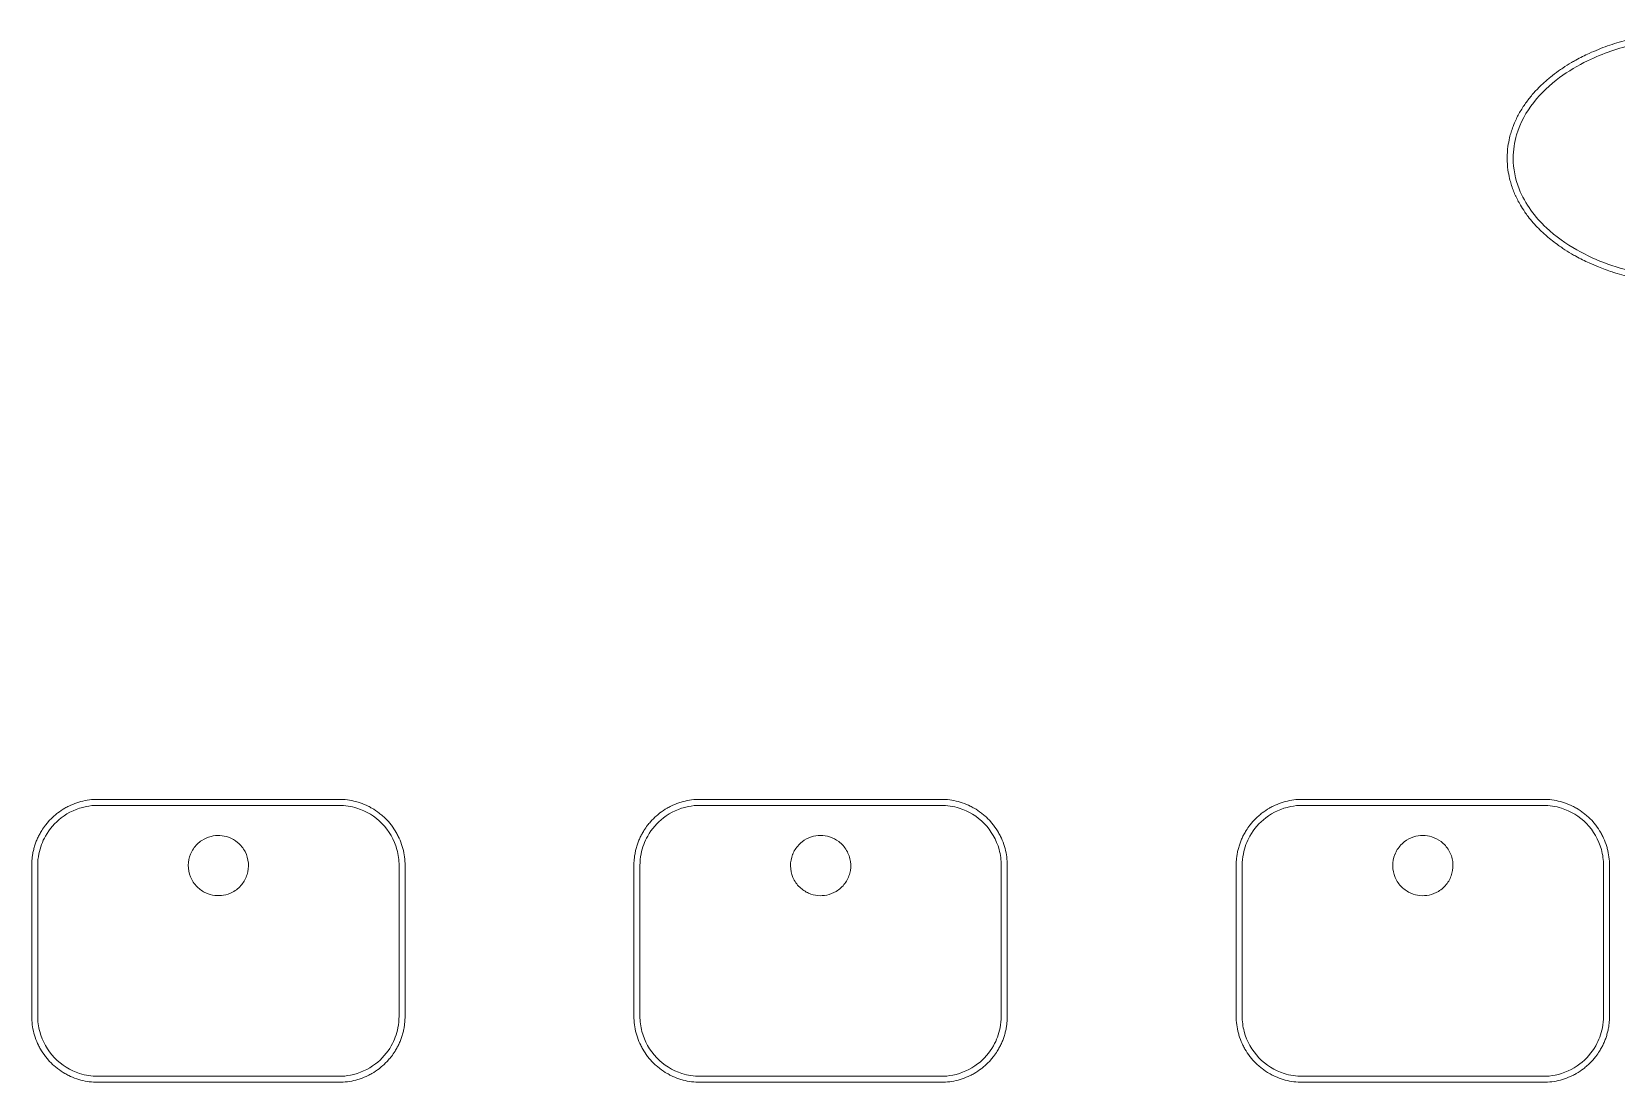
# Model space of a CAD drawing. Header units: millimetres. Extents: x 20 to 1660, y 4 to 1168.
# Drawn here: x 256.2 to 308.8, y 557.7 to 592.6 of the extents above; entities that cross this region are included whole.
import ezdxf

# ---------------------------------------------------------------- set-up
doc = ezdxf.new("R2010")
doc.units = ezdxf.units.MM
doc.header["$LTSCALE"] = 4
doc.layers.add('Visible Edges(A H Standard)', color=7, linetype='Continuous', lineweight=18)

msp = doc.modelspace()

# ---------------------------------------------------------------- linework, layer by layer
at = {"layer": 'Visible Edges(A H Standard)'}
for p, q in [((258.376, 567.055), (266.376, 567.055)), ((278.376, 567.055), (286.376, 567.055)), ((298.376, 567.055), (306.376, 567.055)), ((256.176, 559.855), (256.176, 564.855)), ((268.576, 564.855), (268.576, 559.855)), ((276.176, 559.855), (276.176, 564.855)), ((288.576, 564.855), (288.576, 559.855)), ((296.176, 559.855), (296.176, 564.855)), ((308.576, 564.855), (308.576, 559.855)), ((266.376, 557.655), (258.376, 557.655)), ((286.376, 557.655), (278.376, 557.655)), ((306.376, 557.655), (298.376, 557.655))]:
    msp.add_line(p, q, dxfattribs=at)
for points, knots in [([(305.176, 588.355), (305.176, 588.486), (305.193, 588.715), (305.241, 588.971), (305.289, 589.16), (305.327, 589.282), (305.392, 589.461), (305.466, 589.635), (305.595, 589.884), (305.725, 590.093), (305.904, 590.339), (306.057, 590.522), (306.262, 590.737), (306.433, 590.898), (306.654, 591.084), (306.836, 591.222), (307.068, 591.382), (307.259, 591.501), (307.551, 591.667), (307.85, 591.817), (308.305, 592.012), (308.718, 592.157), (309.241, 592.304), (309.663, 592.397), (310.143, 592.474), (310.464, 592.511), (310.785, 592.537), (311, 592.548), (311.321, 592.556), (311.642, 592.554), (312.125, 592.529), (312.554, 592.483), (313.033, 592.406), (313.35, 592.339), (313.665, 592.261), (313.873, 592.202), (314.185, 592.104), (314.495, 591.992), (314.901, 591.818), (315.199, 591.669), (315.49, 591.503), (315.68, 591.385), (315.913, 591.225), (316.096, 591.086), (316.295, 590.919), (316.424, 590.8), (316.549, 590.677), (316.63, 590.591), (316.749, 590.458), (316.864, 590.318), (317.025, 590.097), (317.155, 589.888), (317.277, 589.653), (317.34, 589.509), (317.386, 589.391), (317.408, 589.332), (317.433, 589.256), (317.452, 589.195), (317.474, 589.117), (317.49, 589.054), (317.519, 588.928), (317.548, 588.767), (317.577, 588.49), (317.578, 588.226), (317.545, 587.899), (317.492, 587.645), (317.398, 587.34), (317.301, 587.106), (317.172, 586.855), (317.076, 586.695), (316.982, 586.554), (316.928, 586.48), (316.873, 586.406), (316.836, 586.359), (316.779, 586.288), (316.721, 586.22), (316.632, 586.12), (316.55, 586.034), (316.426, 585.91), (316.297, 585.791), (316.098, 585.624), (315.916, 585.487), (315.682, 585.326), (315.491, 585.207), (315.247, 585.068), (315.049, 584.965), (314.798, 584.847), (314.595, 584.761), (314.34, 584.662), (314.135, 584.59), (313.876, 584.508), (313.667, 584.449), (313.351, 584.369), (313.033, 584.303), (312.607, 584.234), (312.286, 584.198), (311.966, 584.172), (311.752, 584.161), (311.43, 584.153), (311.108, 584.155), (310.624, 584.181), (310.196, 584.226), (309.718, 584.304), (309.401, 584.37), (309.086, 584.449), (308.877, 584.508), (308.564, 584.606), (308.255, 584.718), (307.85, 584.892), (307.553, 585.041), (307.262, 585.206), (307.071, 585.325), (306.79, 585.519), (306.518, 585.731), (306.178, 586.05), (305.941, 586.32), (305.744, 586.589), (305.645, 586.744), (305.554, 586.905), (305.496, 587.016), (305.431, 587.158), (305.382, 587.274), (305.328, 587.425), (305.29, 587.548), (305.242, 587.737), (305.193, 587.993), (305.176, 588.223), (305.176, 588.355)], [-2.867265, -2.867265, -2.867265, -2.867265, -2.837398, -2.814997, -2.80753, -2.792597, -2.78513, -2.762729, -2.747796, -2.717928, -2.702995, -2.673127, -2.658194, -2.628326, -2.613393, -2.583525, -2.568592, -2.538724, -2.523791, -2.478989, -2.449122, -2.389387, -2.35952, -2.299785, -2.269918, -2.225117, -2.210183, -2.180316, -2.165382, -2.120581, -2.090714, -2.030979, -2.001112, -1.956311, -1.941377, -1.91151, -1.896576, -1.851775, -1.821908, -1.777107, -1.762173, -1.732306, -1.717372, -1.687505, -1.672571, -1.650171, -1.642704, -1.62777, -1.620303, -1.597903, -1.582969, -1.553102, -1.538168, -1.519501, -1.515768, -1.508301, -1.504567, -1.497101, -1.493367, -1.4859, -1.482167, -1.4635, -1.448566, -1.418699, -1.403765, -1.373898, -1.358964, -1.329097, -1.314163, -1.291763, -1.284296, -1.273096, -1.269362, -1.261895, -1.258162, -1.246962, -1.239495, -1.224561, -1.217094, -1.194694, -1.17976, -1.149893, -1.134959, -1.105092, -1.090158, -1.060291, -1.045357, -1.01549, -1.000556, -0.970689, -0.955755, -0.925888, -0.910954, -0.866153, -0.836286, -0.791485, -0.776551, -0.746684, -0.73175, -0.686949, -0.657082, -0.597347, -0.56748, -0.522679, -0.507745, -0.477877, -0.462944, -0.418143, -0.388275, -0.343474, -0.328541, -0.298673, -0.28374, -0.238939, -0.209071, -0.16427, -0.149337, -0.126936, -0.119469, -0.104536, -0.097069, -0.082135, -0.074668, -0.059735, -0.052268, -0.029867, 0, 0, 0, 0]), ([(305.376, 588.355), (305.376, 588.005), (305.449, 587.652), (305.775, 586.828), (306.105, 586.395), (306.788, 585.752), (307.133, 585.509), (308.153, 584.931), (308.878, 584.683), (310.397, 584.37), (311.212, 584.32), (312.787, 584.432), (313.563, 584.588), (314.766, 585.035), (315.226, 585.26), (316.002, 585.785), (316.332, 586.066), (316.99, 586.853), (317.28, 587.411), (317.404, 588.411), (317.363, 588.815), (317.08, 589.707), (316.769, 590.163), (316.153, 590.795), (315.87, 591.019), (314.958, 591.615), (314.27, 591.894), (312.803, 592.279), (311.999, 592.368), (310.61, 592.342), (310.009, 592.271), (308.885, 592.013), (308.356, 591.836), (307.524, 591.433), (307.209, 591.247), (306.603, 590.798), (306.307, 590.524), (305.812, 589.892), (305.61, 589.532), (305.417, 588.884), (305.376, 588.618), (305.376, 588.355)], [-2.867265, -2.867265, -2.867265, -2.867265, -2.781557, -2.781557, -2.644013, -2.644013, -2.530493, -2.530493, -2.319081, -2.319081, -2.089885, -2.089885, -1.86888, -1.86888, -1.728732, -1.728732, -1.612571, -1.612571, -1.460822, -1.460822, -1.365172, -1.365172, -1.227222, -1.227222, -1.130687, -1.130687, -0.927243, -0.927243, -0.700798, -0.700798, -0.530637, -0.530637, -0.374459, -0.374459, -0.274269, -0.274269, -0.168408, -0.168408, -0.064772, -0.064772, 0, 0, 0, 0]), ([(256.176, 564.855), (256.176, 564.902), (256.179, 564.998), (256.191, 565.117), (256.209, 565.236), (256.228, 565.331), (256.257, 565.448), (256.285, 565.54), (256.325, 565.652), (256.362, 565.741), (256.413, 565.85), (256.459, 565.935), (256.533, 566.059), (256.615, 566.177), (256.753, 566.344), (256.889, 566.481), (257.076, 566.633), (257.236, 566.74), (257.449, 566.853), (257.626, 566.926), (257.855, 566.996), (258.09, 567.042), (258.281, 567.055), (258.376, 567.055)], [-0.234733, -0.234733, -0.234733, -0.234733, -0.2249525, -0.2151719, -0.2102817, -0.2005011, -0.1956109, -0.1858303, -0.18094, -0.1711595, -0.1662692, -0.1564887, -0.1515984, -0.1369276, -0.1271471, -0.107586, -0.0978054, -0.0782443, -0.0684638, -0.0489027, -0.0391222, -0.0195611, 0, 0, 0, 0]), ([(258.376, 566.855), (258.244, 566.855), (258.111, 566.841), (257.685, 566.755), (257.401, 566.627), (256.946, 566.278), (256.766, 566.071), (256.53, 565.653), (256.457, 565.454), (256.389, 565.117), (256.376, 564.985), (256.376, 564.855)], [0, 0, 0, 0, 0.0299312, 0.0299312, 0.0979298, 0.0979298, 0.1580428, 0.1580428, 0.2052368, 0.2052368, 0.234733, 0.234733, 0.234733, 0.234733]), ([(266.376, 566.855), (265.048, 566.855), (263.712, 566.855), (261.04, 566.855), (259.705, 566.855), (258.376, 566.855)], [0, 0, 0, 0, 0.4, 0.4, 0.8, 0.8, 0.8, 0.8]), ([(266.376, 567.055), (266.472, 567.055), (266.663, 567.042), (266.899, 566.995), (267.129, 566.926), (267.306, 566.852), (267.518, 566.739), (267.678, 566.632), (267.865, 566.48), (268.002, 566.342), (268.155, 566.156), (268.261, 565.995), (268.374, 565.783), (268.448, 565.606), (268.517, 565.377), (268.564, 565.141), (268.576, 564.95), (268.576, 564.855)], [-0.2348707, -0.2348707, -0.2348707, -0.2348707, -0.2152981, -0.1957255, -0.1859393, -0.1663667, -0.1565804, -0.1370079, -0.1272216, -0.1076491, -0.0978628, -0.0782902, -0.0685039, -0.0489314, -0.0391451, -0.0195726, 0, 0, 0, 0]), ([(268.376, 564.855), (268.376, 565.033), (268.352, 565.213), (268.216, 565.708), (268.044, 566.01), (267.577, 566.487), (267.289, 566.664), (266.785, 566.823), (266.579, 566.855), (266.376, 566.855)], [0, 0, 0, 0, 0.0402989, 0.0402989, 0.1156852, 0.1156852, 0.1890301, 0.1890301, 0.2348707, 0.2348707, 0.2348707, 0.2348707]), ([(276.176, 564.855), (276.176, 564.902), (276.179, 564.998), (276.191, 565.117), (276.209, 565.236), (276.228, 565.331), (276.257, 565.448), (276.285, 565.54), (276.325, 565.652), (276.362, 565.741), (276.413, 565.85), (276.459, 565.935), (276.533, 566.059), (276.615, 566.177), (276.753, 566.344), (276.889, 566.481), (277.076, 566.633), (277.236, 566.74), (277.449, 566.853), (277.626, 566.926), (277.855, 566.996), (278.09, 567.042), (278.281, 567.055), (278.376, 567.055)], [-0.234733, -0.234733, -0.234733, -0.234733, -0.2249525, -0.2151719, -0.2102817, -0.2005011, -0.1956109, -0.1858303, -0.18094, -0.1711595, -0.1662692, -0.1564887, -0.1515984, -0.1369276, -0.1271471, -0.107586, -0.0978054, -0.0782443, -0.0684638, -0.0489027, -0.0391222, -0.0195611, 0, 0, 0, 0]), ([(278.376, 566.855), (278.244, 566.855), (278.111, 566.841), (277.685, 566.755), (277.401, 566.627), (276.946, 566.278), (276.766, 566.071), (276.53, 565.653), (276.457, 565.454), (276.389, 565.117), (276.376, 564.985), (276.376, 564.855)], [0, 0, 0, 0, 0.0299312, 0.0299312, 0.0979298, 0.0979298, 0.1580428, 0.1580428, 0.2052368, 0.2052368, 0.234733, 0.234733, 0.234733, 0.234733]), ([(286.376, 566.855), (285.048, 566.855), (283.712, 566.855), (281.04, 566.855), (279.705, 566.855), (278.376, 566.855)], [0, 0, 0, 0, 0.4, 0.4, 0.8, 0.8, 0.8, 0.8]), ([(286.376, 567.055), (286.472, 567.055), (286.663, 567.042), (286.899, 566.995), (287.129, 566.926), (287.306, 566.852), (287.518, 566.739), (287.678, 566.632), (287.865, 566.48), (288.002, 566.342), (288.155, 566.156), (288.261, 565.995), (288.374, 565.783), (288.448, 565.606), (288.517, 565.377), (288.564, 565.141), (288.576, 564.95), (288.576, 564.855)], [-0.2348707, -0.2348707, -0.2348707, -0.2348707, -0.2152981, -0.1957255, -0.1859393, -0.1663667, -0.1565804, -0.1370079, -0.1272216, -0.1076491, -0.0978628, -0.0782902, -0.0685039, -0.0489314, -0.0391451, -0.0195726, 0, 0, 0, 0]), ([(288.376, 564.855), (288.376, 565.033), (288.352, 565.213), (288.216, 565.708), (288.044, 566.01), (287.577, 566.487), (287.289, 566.664), (286.785, 566.823), (286.579, 566.855), (286.376, 566.855)], [0, 0, 0, 0, 0.0402989, 0.0402989, 0.1156852, 0.1156852, 0.1890301, 0.1890301, 0.2348707, 0.2348707, 0.2348707, 0.2348707]), ([(296.176, 564.855), (296.176, 564.902), (296.179, 564.998), (296.191, 565.117), (296.209, 565.236), (296.228, 565.331), (296.257, 565.448), (296.285, 565.54), (296.325, 565.652), (296.362, 565.741), (296.413, 565.85), (296.459, 565.935), (296.533, 566.059), (296.615, 566.177), (296.753, 566.344), (296.889, 566.481), (297.076, 566.633), (297.236, 566.74), (297.449, 566.853), (297.626, 566.926), (297.855, 566.996), (298.09, 567.042), (298.281, 567.055), (298.376, 567.055)], [-0.234733, -0.234733, -0.234733, -0.234733, -0.2249525, -0.2151719, -0.2102817, -0.2005011, -0.1956109, -0.1858303, -0.18094, -0.1711595, -0.1662692, -0.1564887, -0.1515984, -0.1369276, -0.1271471, -0.107586, -0.0978054, -0.0782443, -0.0684638, -0.0489027, -0.0391222, -0.0195611, 0, 0, 0, 0]), ([(298.376, 566.855), (298.244, 566.855), (298.111, 566.841), (297.685, 566.755), (297.401, 566.627), (296.946, 566.278), (296.766, 566.071), (296.53, 565.653), (296.457, 565.454), (296.389, 565.117), (296.376, 564.985), (296.376, 564.855)], [0, 0, 0, 0, 0.0299312, 0.0299312, 0.0979298, 0.0979298, 0.1580428, 0.1580428, 0.2052368, 0.2052368, 0.234733, 0.234733, 0.234733, 0.234733]), ([(306.376, 566.855), (305.048, 566.855), (303.712, 566.855), (301.04, 566.855), (299.705, 566.855), (298.376, 566.855)], [0, 0, 0, 0, 0.4, 0.4, 0.8, 0.8, 0.8, 0.8]), ([(306.376, 567.055), (306.472, 567.055), (306.663, 567.042), (306.899, 566.995), (307.129, 566.926), (307.306, 566.852), (307.518, 566.739), (307.678, 566.632), (307.865, 566.48), (308.002, 566.342), (308.155, 566.156), (308.261, 565.995), (308.374, 565.783), (308.448, 565.606), (308.517, 565.377), (308.564, 565.141), (308.576, 564.95), (308.576, 564.855)], [-0.2348707, -0.2348707, -0.2348707, -0.2348707, -0.2152981, -0.1957255, -0.1859393, -0.1663667, -0.1565804, -0.1370079, -0.1272216, -0.1076491, -0.0978628, -0.0782902, -0.0685039, -0.0489314, -0.0391451, -0.0195726, 0, 0, 0, 0]), ([(308.376, 564.855), (308.376, 565.033), (308.352, 565.213), (308.216, 565.708), (308.044, 566.01), (307.577, 566.487), (307.289, 566.664), (306.785, 566.823), (306.579, 566.855), (306.376, 566.855)], [0, 0, 0, 0, 0.0402989, 0.0402989, 0.1156852, 0.1156852, 0.1890301, 0.1890301, 0.2348707, 0.2348707, 0.2348707, 0.2348707]), ([(261.453, 565.238), (261.478, 565.299), (261.509, 565.357), (261.62, 565.522), (261.716, 565.617), (261.921, 565.752), (262.024, 565.797), (262.227, 565.848), (262.325, 565.858), (262.522, 565.849), (262.621, 565.829), (262.824, 565.756), (262.927, 565.698), (263.118, 565.538), (263.202, 565.434), (263.325, 565.198), (263.362, 565.068), (263.383, 564.806), (263.369, 564.677), (263.292, 564.434), (263.233, 564.323), (263.07, 564.122), (262.967, 564.037), (262.756, 563.923), (262.654, 563.888), (262.453, 563.853), (262.356, 563.85), (262.157, 563.873), (262.058, 563.901), (261.853, 563.994), (261.753, 564.063), (261.574, 564.243), (261.5, 564.354), (261.4, 564.6), (261.375, 564.731), (261.378, 564.992), (261.404, 565.119), (261.453, 565.238)], [-0.6311293, -0.6311293, -0.6311293, -0.6311293, -0.6112333, -0.6112333, -0.5711967, -0.5711967, -0.5376216, -0.5376216, -0.5082345, -0.5082345, -0.4783685, -0.4783685, -0.443216, -0.443216, -0.4034145, -0.4034145, -0.3631366, -0.3631366, -0.3243267, -0.3243267, -0.2867278, -0.2867278, -0.2467256, -0.2467256, -0.2147038, -0.2147038, -0.1855757, -0.1855757, -0.1547016, -0.1547016, -0.1183341, -0.1183341, -0.0785457, -0.0785457, -0.0385959, -0.0385959, 0, 0, 0, 0]), ([(281.453, 565.238), (281.467, 565.273), (281.484, 565.307), (281.567, 565.457), (281.655, 565.56), (281.853, 565.715), (281.959, 565.771), (282.169, 565.838), (282.271, 565.854), (282.476, 565.855), (282.577, 565.84), (282.784, 565.775), (282.887, 565.722), (283.085, 565.573), (283.173, 565.473), (283.307, 565.244), (283.35, 565.117), (283.385, 564.857), (283.377, 564.726), (283.312, 564.479), (283.257, 564.364), (283.104, 564.156), (283.005, 564.065), (282.795, 563.94), (282.691, 563.899), (282.483, 563.855), (282.382, 563.849), (282.177, 563.869), (282.075, 563.895), (281.868, 563.985), (281.767, 564.053), (281.586, 564.228), (281.51, 564.338), (281.405, 564.582), (281.377, 564.713), (281.375, 564.975), (281.399, 565.103), (281.446, 565.222), (281.448, 565.227), (281.451, 565.232), (281.453, 565.238)], [-0.6295153, -0.6295153, -0.6295153, -0.6295153, -0.6180081, -0.6180081, -0.5778644, -0.5778644, -0.5423324, -0.5423324, -0.5115161, -0.5115161, -0.481014, -0.481014, -0.4464026, -0.4464026, -0.4066056, -0.4066056, -0.3666326, -0.3666326, -0.3275911, -0.3275911, -0.2897114, -0.2897114, -0.2498491, -0.2498491, -0.2164368, -0.2164368, -0.1861647, -0.1861647, -0.1546435, -0.1546435, -0.118512, -0.118512, -0.0787166, -0.0787166, -0.0387374, -0.0387374, 0, 0, 0, 0.0016473, 0.0016473, 0.0016473, 0.0016473]), ([(301.453, 565.238), (301.467, 565.273), (301.484, 565.307), (301.567, 565.457), (301.655, 565.56), (301.853, 565.715), (301.959, 565.771), (302.169, 565.838), (302.271, 565.854), (302.476, 565.855), (302.577, 565.84), (302.784, 565.775), (302.887, 565.722), (303.085, 565.573), (303.173, 565.473), (303.307, 565.244), (303.35, 565.117), (303.385, 564.857), (303.377, 564.726), (303.312, 564.479), (303.257, 564.364), (303.104, 564.156), (303.005, 564.065), (302.795, 563.94), (302.691, 563.899), (302.483, 563.855), (302.382, 563.849), (302.177, 563.869), (302.075, 563.895), (301.868, 563.985), (301.767, 564.053), (301.586, 564.228), (301.51, 564.338), (301.405, 564.582), (301.377, 564.713), (301.375, 564.975), (301.399, 565.103), (301.446, 565.222), (301.448, 565.227), (301.451, 565.232), (301.453, 565.238)], [-0.6295153, -0.6295153, -0.6295153, -0.6295153, -0.6180081, -0.6180081, -0.5778644, -0.5778644, -0.5423324, -0.5423324, -0.5115161, -0.5115161, -0.481014, -0.481014, -0.4464026, -0.4464026, -0.4066056, -0.4066056, -0.3666326, -0.3666326, -0.3275911, -0.3275911, -0.2897114, -0.2897114, -0.2498491, -0.2498491, -0.2164368, -0.2164368, -0.1861647, -0.1861647, -0.1546435, -0.1546435, -0.118512, -0.118512, -0.0787166, -0.0787166, -0.0387374, -0.0387374, 0, 0, 0, 0.0016473, 0.0016473, 0.0016473, 0.0016473]), ([(256.376, 564.855), (256.376, 564.439), (256.376, 564.023), (256.376, 563.189), (256.376, 562.772), (256.376, 562.355), (256.376, 561.937), (256.376, 561.52), (256.376, 560.686), (256.376, 560.27), (256.376, 559.855)], [0, 0, 0, 0, 0.125, 0.125, 0.25, 0.25, 0.25, 0.375, 0.375, 0.5, 0.5, 0.5, 0.5]), ([(268.376, 559.855), (268.376, 560.685), (268.376, 561.52), (268.376, 563.189), (268.376, 564.024), (268.376, 564.855)], [0, 0, 0, 0, 0.25, 0.25, 0.5, 0.5, 0.5, 0.5]), ([(276.376, 564.855), (276.376, 564.439), (276.376, 564.023), (276.376, 563.189), (276.376, 562.772), (276.376, 562.355), (276.376, 561.937), (276.376, 561.52), (276.376, 560.686), (276.376, 560.27), (276.376, 559.855)], [0, 0, 0, 0, 0.125, 0.125, 0.25, 0.25, 0.25, 0.375, 0.375, 0.5, 0.5, 0.5, 0.5]), ([(288.376, 559.855), (288.376, 560.685), (288.376, 561.52), (288.376, 563.189), (288.376, 564.024), (288.376, 564.855)], [0, 0, 0, 0, 0.25, 0.25, 0.5, 0.5, 0.5, 0.5]), ([(296.376, 564.855), (296.376, 564.439), (296.376, 564.023), (296.376, 563.189), (296.376, 562.772), (296.376, 562.355), (296.376, 561.937), (296.376, 561.52), (296.376, 560.686), (296.376, 560.27), (296.376, 559.855)], [0, 0, 0, 0, 0.125, 0.125, 0.25, 0.25, 0.25, 0.375, 0.375, 0.5, 0.5, 0.5, 0.5]), ([(308.376, 559.855), (308.376, 560.685), (308.376, 561.52), (308.376, 563.189), (308.376, 564.024), (308.376, 564.855)], [0, 0, 0, 0, 0.25, 0.25, 0.5, 0.5, 0.5, 0.5]), ([(258.376, 557.655), (258.281, 557.655), (258.089, 557.667), (257.853, 557.714), (257.624, 557.783), (257.447, 557.857), (257.235, 557.97), (257.075, 558.077), (256.888, 558.229), (256.751, 558.367), (256.598, 558.553), (256.491, 558.714), (256.378, 558.926), (256.305, 559.103), (256.235, 559.332), (256.189, 559.568), (256.176, 559.759), (256.176, 559.855)], [-0.2348591, -0.2348591, -0.2348591, -0.2348591, -0.2152875, -0.195716, -0.1859302, -0.1663586, -0.1565728, -0.1370012, -0.1272154, -0.1076438, -0.097858, -0.0782864, -0.0685006, -0.048929, -0.0391432, -0.0195716, 0, 0, 0, 0]), ([(256.376, 559.855), (256.376, 559.682), (256.399, 559.508), (256.529, 559.017), (256.699, 558.713), (257.164, 558.229), (257.455, 558.049), (257.964, 557.887), (258.171, 557.855), (258.376, 557.855)], [0, 0, 0, 0, 0.038911, 0.038911, 0.1144705, 0.1144705, 0.1885558, 0.1885558, 0.2348591, 0.2348591, 0.2348591, 0.2348591]), ([(266.376, 557.855), (266.507, 557.855), (266.638, 557.867), (267.063, 557.952), (267.348, 558.08), (267.805, 558.429), (267.985, 558.635), (268.222, 559.054), (268.296, 559.254), (268.363, 559.591), (268.376, 559.724), (268.376, 559.855)], [0, 0, 0, 0, 0.0294901, 0.0294901, 0.0976868, 0.0976868, 0.1578544, 0.1578544, 0.2051704, 0.2051704, 0.2347429, 0.2347429, 0.2347429, 0.2347429]), ([(268.576, 559.855), (268.576, 559.807), (268.573, 559.711), (268.562, 559.592), (268.544, 559.473), (268.525, 559.378), (268.496, 559.261), (268.468, 559.169), (268.428, 559.057), (268.391, 558.968), (268.339, 558.859), (268.294, 558.774), (268.22, 558.65), (268.137, 558.532), (268, 558.365), (267.864, 558.228), (267.677, 558.076), (267.516, 557.969), (267.304, 557.856), (267.127, 557.783), (266.898, 557.713), (266.663, 557.667), (266.472, 557.655), (266.376, 557.655)], [-0.2347429, -0.2347429, -0.2347429, -0.2347429, -0.224962, -0.215181, -0.2102905, -0.2005096, -0.1956191, -0.1858381, -0.1809477, -0.1711667, -0.1662762, -0.1564953, -0.1516048, -0.1369334, -0.1271524, -0.1075905, -0.0978096, -0.0782476, -0.0684667, -0.0489048, -0.0391238, -0.0195619, 0, 0, 0, 0]), ([(278.376, 557.655), (278.281, 557.655), (278.089, 557.667), (277.853, 557.714), (277.624, 557.783), (277.447, 557.857), (277.235, 557.97), (277.075, 558.077), (276.888, 558.229), (276.751, 558.367), (276.598, 558.553), (276.491, 558.714), (276.378, 558.926), (276.305, 559.103), (276.235, 559.332), (276.189, 559.568), (276.176, 559.759), (276.176, 559.855)], [-0.2348591, -0.2348591, -0.2348591, -0.2348591, -0.2152875, -0.195716, -0.1859302, -0.1663586, -0.1565728, -0.1370012, -0.1272154, -0.1076438, -0.097858, -0.0782864, -0.0685006, -0.048929, -0.0391432, -0.0195716, 0, 0, 0, 0]), ([(276.376, 559.855), (276.376, 559.682), (276.399, 559.508), (276.529, 559.017), (276.699, 558.713), (277.164, 558.229), (277.455, 558.049), (277.964, 557.887), (278.171, 557.855), (278.376, 557.855)], [0, 0, 0, 0, 0.038911, 0.038911, 0.1144705, 0.1144705, 0.1885558, 0.1885558, 0.2348591, 0.2348591, 0.2348591, 0.2348591]), ([(286.376, 557.855), (286.507, 557.855), (286.638, 557.867), (287.063, 557.952), (287.348, 558.08), (287.805, 558.429), (287.985, 558.635), (288.222, 559.054), (288.296, 559.254), (288.363, 559.591), (288.376, 559.724), (288.376, 559.855)], [0, 0, 0, 0, 0.0294901, 0.0294901, 0.0976868, 0.0976868, 0.1578544, 0.1578544, 0.2051704, 0.2051704, 0.2347429, 0.2347429, 0.2347429, 0.2347429]), ([(288.576, 559.855), (288.576, 559.807), (288.573, 559.711), (288.562, 559.592), (288.544, 559.473), (288.525, 559.378), (288.496, 559.261), (288.468, 559.169), (288.428, 559.057), (288.391, 558.968), (288.339, 558.859), (288.294, 558.774), (288.22, 558.65), (288.137, 558.532), (288, 558.365), (287.864, 558.228), (287.677, 558.076), (287.516, 557.969), (287.304, 557.856), (287.127, 557.783), (286.898, 557.713), (286.663, 557.667), (286.472, 557.655), (286.376, 557.655)], [-0.2347429, -0.2347429, -0.2347429, -0.2347429, -0.224962, -0.215181, -0.2102905, -0.2005096, -0.1956191, -0.1858381, -0.1809477, -0.1711667, -0.1662762, -0.1564953, -0.1516048, -0.1369334, -0.1271524, -0.1075905, -0.0978096, -0.0782476, -0.0684667, -0.0489048, -0.0391238, -0.0195619, 0, 0, 0, 0]), ([(298.376, 557.655), (298.281, 557.655), (298.089, 557.667), (297.853, 557.714), (297.624, 557.783), (297.447, 557.857), (297.235, 557.97), (297.075, 558.077), (296.888, 558.229), (296.751, 558.367), (296.598, 558.553), (296.491, 558.714), (296.378, 558.926), (296.305, 559.103), (296.235, 559.332), (296.189, 559.568), (296.176, 559.759), (296.176, 559.855)], [-0.2348591, -0.2348591, -0.2348591, -0.2348591, -0.2152875, -0.195716, -0.1859302, -0.1663586, -0.1565728, -0.1370012, -0.1272154, -0.1076438, -0.097858, -0.0782864, -0.0685006, -0.048929, -0.0391432, -0.0195716, 0, 0, 0, 0]), ([(296.376, 559.855), (296.376, 559.682), (296.399, 559.508), (296.529, 559.017), (296.699, 558.713), (297.164, 558.229), (297.455, 558.049), (297.964, 557.887), (298.171, 557.855), (298.376, 557.855)], [0, 0, 0, 0, 0.038911, 0.038911, 0.1144705, 0.1144705, 0.1885558, 0.1885558, 0.2348591, 0.2348591, 0.2348591, 0.2348591]), ([(306.376, 557.855), (306.507, 557.855), (306.638, 557.867), (307.063, 557.952), (307.348, 558.08), (307.805, 558.429), (307.985, 558.635), (308.222, 559.054), (308.296, 559.254), (308.363, 559.591), (308.376, 559.724), (308.376, 559.855)], [0, 0, 0, 0, 0.0294901, 0.0294901, 0.0976868, 0.0976868, 0.1578544, 0.1578544, 0.2051704, 0.2051704, 0.2347429, 0.2347429, 0.2347429, 0.2347429]), ([(308.576, 559.855), (308.576, 559.807), (308.573, 559.711), (308.562, 559.592), (308.544, 559.473), (308.525, 559.378), (308.496, 559.261), (308.468, 559.169), (308.428, 559.057), (308.391, 558.968), (308.339, 558.859), (308.294, 558.774), (308.22, 558.65), (308.137, 558.532), (308, 558.365), (307.864, 558.228), (307.677, 558.076), (307.516, 557.969), (307.304, 557.856), (307.127, 557.783), (306.898, 557.713), (306.663, 557.667), (306.472, 557.655), (306.376, 557.655)], [-0.2347429, -0.2347429, -0.2347429, -0.2347429, -0.224962, -0.215181, -0.2102905, -0.2005096, -0.1956191, -0.1858381, -0.1809477, -0.1711667, -0.1662762, -0.1564953, -0.1516048, -0.1369334, -0.1271524, -0.1075905, -0.0978096, -0.0782476, -0.0684667, -0.0489048, -0.0391238, -0.0195619, 0, 0, 0, 0]), ([(258.376, 557.855), (259.705, 557.855), (261.04, 557.855), (263.712, 557.855), (265.048, 557.855), (266.376, 557.855)], [0, 0, 0, 0, 0.4, 0.4, 0.8, 0.8, 0.8, 0.8]), ([(278.376, 557.855), (279.705, 557.855), (281.04, 557.855), (283.712, 557.855), (285.048, 557.855), (286.376, 557.855)], [0, 0, 0, 0, 0.4, 0.4, 0.8, 0.8, 0.8, 0.8]), ([(298.376, 557.855), (299.705, 557.855), (301.04, 557.855), (303.712, 557.855), (305.048, 557.855), (306.376, 557.855)], [0, 0, 0, 0, 0.4, 0.4, 0.8, 0.8, 0.8, 0.8])]:
    msp.add_open_spline(points, degree=3, knots=knots, dxfattribs=at)

doc.saveas('drawing.dxf')
